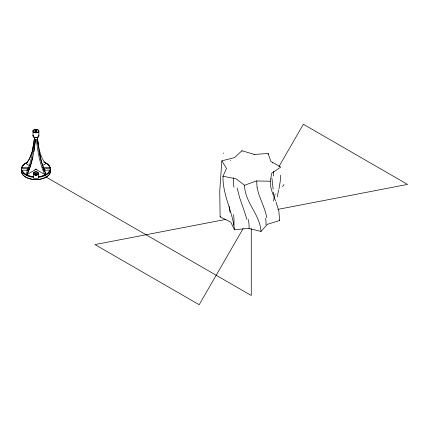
<?xml version="1.0" encoding="UTF-8"?>
<svg xmlns="http://www.w3.org/2000/svg" width="429" height="429" viewBox="0 0 429 429"><rect width="100%" height="100%" fill="white"/><g stroke="black" fill="none" stroke-linecap="round" stroke-linejoin="round"><path stroke-width="0.64" d="M275.557 200.783C272.983 194.53 270.184 188.106 270.243 181.21L271.75 173.209L280.759 167.069L270.86 161.401L268.163 153.502L254.317 154.435L241.94 150.729L234.572 157.566L221.836 160.843L219.745 190.937L220.125 216.859L230.743 222.077L234.481 229.831L248.16 228.287L260.993 231.435L267.433 224.297L279.697 220.474L278.823 211.089L276.008 201.898M241.935 151.088L241.94 150.729M268.163 153.502L268.152 154.215M280.663 175.209L280.191 181.692L279.118 187.972M36.46 169.085L27.161 174.453L26.121 173.852C31.086 162.838 33.237 150.793 34.374 138.83L35.419 139.43L33.859 151.576M35.419 139.43C34.277 151.394 32.127 163.438 27.161 174.453L30.464 165.825L32.856 156.767M34.374 138.229L32.813 148.573M33.483 173.273C33.687 171.954 35.409 171.745 36.503 171.868C39.725 172.088 38.111 176.255 38.395 178.233A14.489 8.365 0 0 1 33.483 178.233L33.483 173.273A2.456 1.416 0 0 1 35.918 171.831A2.456 1.416 0 0 1 38.395 173.252M37.216 174.598A1.303 0.751 0 0 0 35.521 173.74A1.303 0.751 0 0 0 35.081 175.021A1.303 0.751 0 0 0 37.216 174.598L38.395 174.453A2.456 1.416 0 0 0 35.918 173.037A2.456 1.416 0 0 0 33.483 174.48L34.636 174.453L34.856 174.871M277.247 196.932L278.737 189.736M33.709 143.624C32.481 150.654 31.049 158.231 26.121 163.717L29.403 165.61M279.065 188.245L278.973 188.647M31.81 152.606L29.424 158.902L26.121 163.717M33.13 135.371C32.341 138.674 40.347 138.186 38.465 135.017A2.949 1.7 0 0 1 36.116 137.596A2.949 1.7 0 0 1 33.253 135.205M27.408 162.307A14.489 8.365 0 0 0 21.659 167.648L22.008 167.369C22.839 164.838 25.204 163.261 27.52 162.216M49.871 170.2C48.118 174.716 42.777 176.298 38.395 176.828A14.146 8.167 0 0 0 49.871 170.2L50.22 170.485A14.489 8.365 0 0 1 38.395 177.311M234.481 229.831C232.733 211.583 222.522 194.911 222.994 176.217L226.496 168.425L221.836 160.843M243.055 228.716L199.169 304.729L94.981 244.578L225.933 219.375M278.904 166.629L303.362 124.271L407.55 184.422L277.917 209.373M33.301 135.13C31.773 138.47 40.111 138.449 38.578 135.13M22.008 170.2C23.772 174.716 29.092 176.298 33.483 176.828A14.146 8.167 0 0 1 22.008 170.2L21.659 170.485A14.489 8.365 0 0 0 33.483 177.311M220.125 216.859L220.635 216.452M38.181 145.072L37.5 138.83L36.46 139.43C37.602 151.394 39.747 163.438 44.718 174.453L45.758 173.852L41.345 161.438L39.039 150.831M42.476 165.61L45.758 163.717C39.699 156.751 38.653 147.029 37.5 138.229M27.284 169.455L28.201 169.235L28.201 167.369L21.659 167.369L21.659 168.57A14.489 8.365 0 0 0 21.659 171.407L21.659 170.2L28.196 170.2M222.994 176.217L236.17 178.845L244.535 185.28L256.311 180.974L270.243 181.21M27.612 170.517L28.201 170.442M42.905 167.433L50.22 167.369L50.22 168.57A14.489 8.365 0 0 1 50.22 171.407L50.22 170.2L43.715 170.2M21.659 168.57L28.201 168.57A2.456 1.416 0 0 1 28.775 168.608M43.672 168.57L50.22 168.57M43.881 170.447L44.353 170.549M35.076 169.476L36.98 169.385A1.475 0.853 0 0 1 35.028 169.455L34.899 169.385M44.214 162.157L48.418 164.924L50.22 167.648A14.489 8.365 0 0 0 43.935 162.087M35.419 169.085L44.718 174.453M45.806 176.887L251.265 295.506L251.265 228.56M36.996 175.22L35.939 174.903L34.824 175.268A1.303 0.751 0 0 1 36.964 175.193M279.343 220.013L279.697 220.474M45.758 173.852C40.782 162.843 38.648 150.788 37.5 138.83M263.267 205.834L259.014 194.852L257.025 187.73M263.395 206.161L263.519 206.483M263.642 206.805L265.642 212.634L266.849 217.734M244.787 212.494L239.655 197.769L237.124 187.923M244.921 212.881L246.938 219.514M229.199 206.499L229.29 207.148M229.381 207.792L230.008 212.409M273.134 189.194L271.911 178.046M273.482 192.24L273.557 192.959M273.584 193.248L273.697 194.541M260.993 231.435C260.135 214.586 244.755 202.37 244.535 185.28M43.672 169.235L43.672 167.369A2.456 1.416 0 0 0 42.525 167.53M38.878 131.194A2.949 1.7 0 0 1 34.315 132.507A2.949 1.7 0 0 1 34.62 129.563A2.949 1.7 0 0 1 38.878 131.194L38.878 136.004M32.995 130.984L32.995 135.8M265.696 218.393A52.258 33.896 -53 0 1 266.007 224.887M257.223 187.682A52.258 42.047 -20.3 0 1 256.789 180.925M273.353 176.062A55.652 19.107 -75.3 0 1 273.316 171.375M273.568 201.163A48.305 21.6 69.3 0 1 275.22 193.903M283.977 184.502A48.305 7.379 81.8 0 1 282.223 186.309M272.276 162.634A55.652 26.207 67.5 0 1 272.259 162.999M254.204 154.435A52.258 42.299 -5.9 0 1 254.183 154.794M230.748 160.156A49.694 22.126 -67.5 0 1 230.711 160.494M233.612 214.618A48.305 21.616 69.3 0 1 233.928 225.295M223.316 153.502A48.305 8.875 84.3 0 1 223.439 152.971M248.257 219.46A49.694 39.768 19.4 0 1 249.093 228.421M233.923 187.242A49.694 34.427 50.1 0 1 233.537 177.681M50.188 169.675A14.489 8.365 0 0 1 36.261 179.553A14.489 8.365 0 0 1 21.589 170.04M27.359 170.56A1.303 0.751 0 0 1 26.984 169.728A1.303 0.751 0 0 1 28.201 169.235M27.531 170.549A1.303 0.751 0 0 1 28.126 170.442M43.474 169.262A1.276 0.74 0 0 1 44.836 169.648A1.276 0.74 0 0 1 44.6 170.511M44.058 170.474A1.303 0.751 0 0 1 44.294 170.533M22.008 167.369A14.146 8.167 0 0 1 27.815 162.098M44.031 162.087A14.146 8.167 0 0 1 49.871 167.369M28.775 167.407A2.456 1.416 0 0 0 28.201 167.369A2.408 1.389 0 0 1 29.14 167.471M49.936 169.058A14.366 8.296 0 0 1 49.324 174.394A14.366 8.296 0 0 1 41.516 178.898A14.366 8.296 0 0 1 30.443 178.92M30.395 178.92A14.366 8.296 0 0 1 22.587 174.41M22.555 174.394A14.366 8.296 0 0 1 21.573 170.125M33.028 130.813C33.205 133.387 37.832 133.435 38.851 131.36C38.674 128.791 34.047 128.743 33.028 130.813M34.862 130.936C36.637 133.821 38.304 128.818 34.862 130.936M35.328 131.623A1.105 0.638 0 0 0 37.044 131.129A1.105 0.638 0 0 0 35.446 130.518A1.105 0.638 0 0 0 35.328 131.623"/></g></svg>
